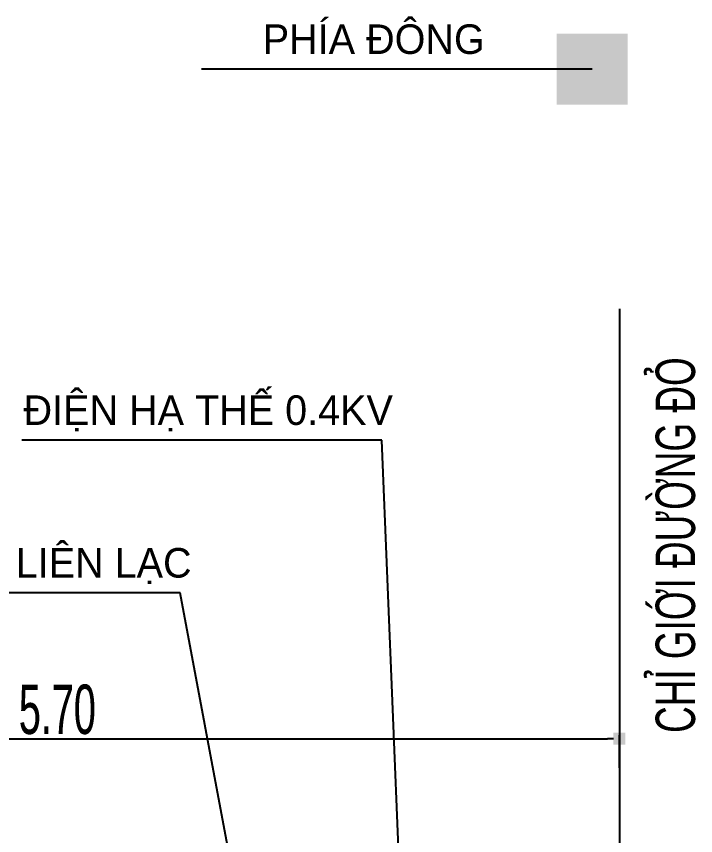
# Model space of a CAD drawing. Header units: millimetres. Extents: x 563079 to 571925, y 2063830 to 2067381.
# Drawn here: x 571017.13 to 571051.57, y 2066737.66 to 2066779.23 of the extents above; entities that cross this region are included whole.
import ezdxf

# ---------------------------------------------------------------- set-up
doc = ezdxf.new("R2010")
doc.units = ezdxf.units.MM
doc.header["$MEASUREMENT"] = 0
for name, color, linetype in [('CONGDOC', 4, 'Continuous'), ('MC', 7, 'Continuous'), ('moi', 7, 'Continuous')]:
    doc.layers.add(name, color=color, linetype=linetype)
doc.styles.add('CHUKICHTHUOC', font='', dxfattribs={"width": 0.7})
doc.styles.add('KTEN', font='')
doc.styles.add('TIEUDE', font='', dxfattribs={"width": 0.8})
doc.styles.get('CHUKICHTHUOC').set_extended_font_data('.VnArial NarrowH')
doc.styles.get('KTEN').set_extended_font_data('.VnAvantH')
doc.styles.get('TIEUDE').set_extended_font_data('.VnAvantH')
doc.dimstyles.new('DIM3', dxfattribs={"dimscale": 1.2, "dimtxt": 1.2, "dimasz": 0.4, "dimexe": 0, "dimexo": 0, "dimgap": 0.3, "dimtad": 1, "dimzin": 0, "dimdsep": 46, "dimtxsty": 'TIEUDE', "dimblk1": 'BOXFILLED', "dimblk2": 'BOXFILLED', "dimsah": 1, "dimcen": 0.09, "dimdle": 0.8, "dimclrd": 9, "dimclre": 9, "dimclrt": 7, "dimadec": 1, "dimazin": 0, "dimtfac": 1, "dimtmove": 2, "dimatfit": 3, "dimldrblk": 'BOXFILLED', "dimfxl": 1, "dimtolj": 1, "dimtzin": 0, "dimarcsym": 0})
doc.dimstyles.new('TNDH', dxfattribs={"dimscale": 0, "dimtxt": 2.5, "dimasz": 0.6, "dimexe": 0.18, "dimexo": 0.0625, "dimgap": 0.2, "dimtad": 1, "dimlfac": 0.1, "dimzin": 0, "dimdsep": 46, "dimtxsty": 'CHUKICHTHUOC', "dimblk": 'BOXFILLED', "dimcen": 0.09, "dimclrd": 8, "dimclre": 8, "dimclrt": 4, "dimadec": 0, "dimazin": 0, "dimtfac": 1, "dimtofl": 0, "dimtmove": 2, "dimatfit": 3, "dimfxl": 1, "dimtolj": 1, "dimtzin": 0, "dimarcsym": 2})

# ---------------------------------------------------------------- blocks, each defined once
blk = doc.blocks.new('_BoxFilled')
at = {"color": 0, "linetype": 'ByBlock', "lineweight": -2}
blk.add_line((-0.5, 0), (-1, 0), dxfattribs=at)
at = {"color": 0, "linetype": 'ByBlock'}
blk.add_solid([(-0.5, 0.5), (0.5, 0.5), (-0.5, -0.5), (0.5, -0.5)], dxfattribs=at)
blk = doc.blocks.new('*D76')
at = {"layer": 'CONGDOC', "color": 8, "linetype": 'Continuous', "lineweight": -2, "transparency": 16777216}
for p, q in [((570990.726, 2066739.534), (570990.726, 2066742.76)), ((571047.703, 2066741.109), (571047.703, 2066742.76)), ((570991.326, 2066742.58), (571047.103, 2066742.58))]:
    blk.add_line(p, q, dxfattribs=at)
at = {"layer": 'Defpoints', "color": 0, "linetype": 'Continuous', "transparency": 16777216}
for p in [(571047.703, 2066742.58), (571047.703, 2066741.046), (570990.726, 2066739.472)]:
    blk.add_point(p, dxfattribs=at)
at = {"layer": 'CONGDOC', "color": 8, "linetype": 'Continuous', "lineweight": -2, "transparency": 16777216, "xscale": 0.6, "yscale": 0.6, "zscale": 0.6, "rotation": 180}
blk.add_blockref('_BoxFilled', (570990.726, 2066742.58), dxfattribs=at)
at = {"layer": 'CONGDOC', "color": 8, "linetype": 'Continuous', "lineweight": -2, "transparency": 16777216, "xscale": 0.6, "yscale": 0.6, "zscale": 0.6}
blk.add_blockref('_BoxFilled', (571047.703, 2066742.58), dxfattribs=at)
at = {"layer": 'CONGDOC', "color": 4, "linetype": 'Continuous', "transparency": 16777216, "insert": (571019.215, 2066744.056), "char_height": 2.5, "attachment_point": 5, "style": 'CHUKICHTHUOC'}
blk.add_mtext('\\A1;5.70', dxfattribs=at)
blk = doc.blocks.new('*D81')
at = {"layer": 'CONGDOC', "color": 8, "linetype": 'Continuous', "lineweight": -2, "transparency": 16777216}
for p, q in [((570990.703, 2066738.351), (570990.703, 2066742.76)), ((571047.703, 2066741.109), (571047.703, 2066742.76)), ((570991.303, 2066742.58), (571047.103, 2066742.58))]:
    blk.add_line(p, q, dxfattribs=at)
at = {"layer": 'Defpoints', "color": 0, "linetype": 'Continuous', "transparency": 16777216}
for p in [(571047.703, 2066742.58), (571047.703, 2066741.046), (570990.703, 2066738.288)]:
    blk.add_point(p, dxfattribs=at)
at = {"layer": 'CONGDOC', "color": 8, "linetype": 'Continuous', "lineweight": -2, "transparency": 16777216, "xscale": 0.6, "yscale": 0.6, "zscale": 0.6, "rotation": 180}
blk.add_blockref('_BoxFilled', (570990.703, 2066742.58), dxfattribs=at)
at = {"layer": 'CONGDOC', "color": 8, "linetype": 'Continuous', "lineweight": -2, "transparency": 16777216, "xscale": 0.6, "yscale": 0.6, "zscale": 0.6}
blk.add_blockref('_BoxFilled', (571047.703, 2066742.58), dxfattribs=at)
at = {"layer": 'CONGDOC', "color": 4, "linetype": 'Continuous', "transparency": 16777216, "insert": (571019.203, 2066744.056), "char_height": 2.5, "attachment_point": 5, "style": 'CHUKICHTHUOC'}
blk.add_mtext('\\A1;5.70', dxfattribs=at)

msp = doc.modelspace()

# ---------------------------------------------------------------- linework, layer by layer
at = {"layer": 'moi', "color": 6, "linetype": 'Continuous'}
for p, q in [((571047.70311, 2066764.39542), (571047.70311, 2066696.20353)), ((571047.70311, 2066757.69925), (571047.70311, 2066691.701))]:
    msp.add_line(p, q, dxfattribs=at)

# ---------------------------------------------------------------- texts
at = {"layer": 'MC', "style": 'KTEN'}
for s, p in [('phÝa ®«ng', (571029.62274, 2066777.32049)), ('®iÖn h¹ thÕ 0.4kv', (571017.49522, 2066758.49843)), ('Th«ng tin liªn l¹c', (571005.50794, 2066750.75336))]:
    msp.add_text(s, height=1.5, dxfattribs=at).set_placement(p)
at = {"layer": 'moi', "color": 2, "linetype": 'Continuous', "style": 'KTEN', "width": 0.7}
msp.add_text('chØ giíi ®\xadêng ®á', height=2, rotation=90, dxfattribs=at).set_placement((571051.54078, 2066742.87266))

# ---------------------------------------------------------------- dimensions: what is measured, and where the dimension line sits
at = {"layer": 'CONGDOC', "linetype": 'Continuous'}
for p1, picture, middle in [((570990.70311, 2066738.28838), '*D81', (571019.20311, 2066744.05597)), ((570990.72639, 2066739.47155), '*D76', (571019.21475, 2066744.05597))]:
    dim = msp.add_linear_dim(base=(571047.70311, 2066742.57953), p1=p1, p2=(571047.70311, 2066741.04606), angle=180, dimstyle='TNDH', override={"dimscale": 1}, dxfattribs=at)
    dim.commit()
    dim.dimension.update_dxf_attribs({"geometry": picture, "text_midpoint": middle})

# ---------------------------------------------------------------- leaders
at = {"layer": 'MC', "color": 9}
for points, override in [([(571046.324, 2066776.54894), (571026.52513, 2066776.54894)], {"dimasz": 3, "dimtad": 0, "dimclrd": 6}), ([(571036.78629, 2066730.42186), (571035.65886, 2066757.72688), (571017.40504, 2066757.72688)], {"dimasz": 1.5, "dimgap": 0.3, "dimtad": 0}), ([(571029.55679, 2066728.03232), (571025.44025, 2066749.98181), (571005.23368, 2066749.98181)], {"dimasz": 1.5, "dimgap": 0.3, "dimtad": 0})]:
    msp.add_leader(points, dimstyle='DIM3', override=override, dxfattribs=at)

doc.saveas('drawing.dxf')
